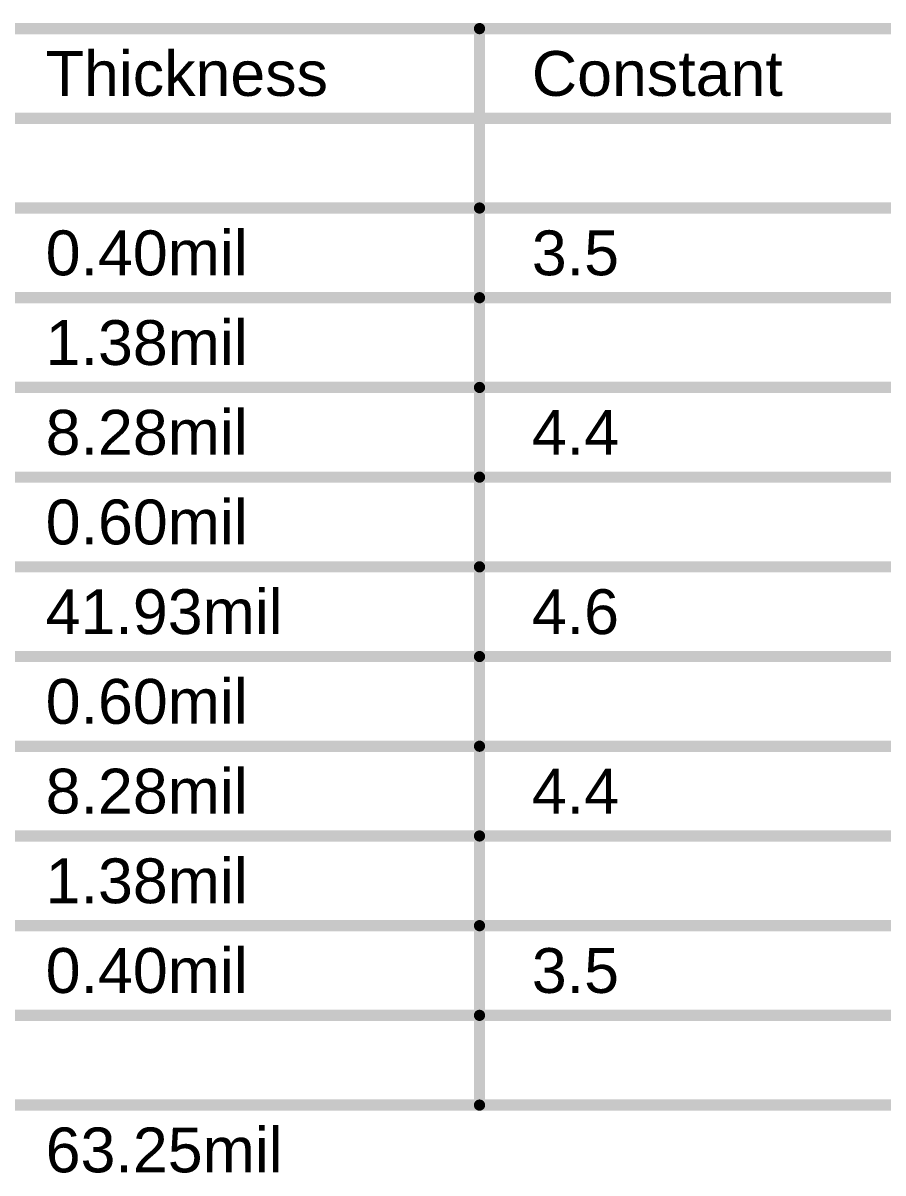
# Model space of a CAD drawing. Header units: inches. Extents: x 0 to 13.9, y -0.2 to 3.4.
# Drawn here: x 6.725 to 7.875, y -0.18 to 1.359 of the extents above; entities that cross this region are included whole.
import ezdxf

# ---------------------------------------------------------------- set-up
doc = ezdxf.new("R2010")
doc.units = ezdxf.units.IN
doc.header["$MEASUREMENT"] = 0
doc.layers.add('Fabrication', color=56, linetype='Continuous')
doc.styles.add('Arial', font='', dxfattribs={"height": 0.2})
doc.styles.get('Arial').set_extended_font_data('Arial')

msp = doc.modelspace()

# ---------------------------------------------------------------- linework, layer by layer
at = {"layer": 'Fabrication'}
for points in [[(4.4861, 1.351, 0.015, 0.015, 0), (9.0249, 1.351, 0.015, 0.015, 0)], [(7.3353, -0.089, 0.015, 0.015, 0), (7.3353, 1.351, 0.015, 0.015, 0)], [(4.4861, 1.231, 0.015, 0.015, 0), (9.0249, 1.231, 0.015, 0.015, 0)], [(6.6855, 1.111, 0.015, 0.015, 0), (7.3353, 1.111, 0.015, 0.015, 0)], [(7.3353, 1.111, 0.015, 0.015, 0), (7.9052, 1.111, 0.015, 0.015, 0)], [(6.6855, 0.991, 0.015, 0.015, 0), (7.3353, 0.991, 0.015, 0.015, 0)], [(7.3353, 0.991, 0.015, 0.015, 0), (7.9052, 0.991, 0.015, 0.015, 0)], [(6.6855, 0.871, 0.015, 0.015, 0), (7.3353, 0.871, 0.015, 0.015, 0)], [(7.3353, 0.871, 0.015, 0.015, 0), (7.9052, 0.871, 0.015, 0.015, 0)], [(6.6855, 0.751, 0.015, 0.015, 0), (7.3353, 0.751, 0.015, 0.015, 0)], [(7.3353, 0.751, 0.015, 0.015, 0), (7.9052, 0.751, 0.015, 0.015, 0)], [(6.6855, 0.631, 0.015, 0.015, 0), (7.3353, 0.631, 0.015, 0.015, 0)], [(7.3353, 0.631, 0.015, 0.015, 0), (7.9052, 0.631, 0.015, 0.015, 0)], [(6.6855, 0.511, 0.015, 0.015, 0), (7.3353, 0.511, 0.015, 0.015, 0)], [(7.3353, 0.511, 0.015, 0.015, 0), (7.9052, 0.511, 0.015, 0.015, 0)], [(6.6855, 0.391, 0.015, 0.015, 0), (7.3353, 0.391, 0.015, 0.015, 0)], [(7.3353, 0.391, 0.015, 0.015, 0), (7.9052, 0.391, 0.015, 0.015, 0)], [(6.6855, 0.271, 0.015, 0.015, 0), (7.3353, 0.271, 0.015, 0.015, 0)], [(7.3353, 0.271, 0.015, 0.015, 0), (7.9052, 0.271, 0.015, 0.015, 0)], [(6.6855, 0.151, 0.015, 0.015, 0), (7.3353, 0.151, 0.015, 0.015, 0)], [(7.3353, 0.151, 0.015, 0.015, 0), (7.9052, 0.151, 0.015, 0.015, 0)], [(6.6855, 0.031, 0.015, 0.015, 0), (7.3353, 0.031, 0.015, 0.015, 0)], [(7.3353, 0.031, 0.015, 0.015, 0), (7.9052, 0.031, 0.015, 0.015, 0)], [(6.6855, -0.089, 0.015, 0.015, 0), (7.3353, -0.089, 0.015, 0.015, 0)], [(7.3353, -0.089, 0.015, 0.015, 0), (7.9052, -0.089, 0.015, 0.015, 0)]]:
    msp.add_lwpolyline(points, format="xyseb", dxfattribs=at)
for points in [[(7.3316, 1.351, 0.0075, 0.0075, 1), (7.3391, 1.351, 0.0075, 0.0075, 1)], [(7.3316, 1.111, 0.0075, 0.0075, 1), (7.3391, 1.111, 0.0075, 0.0075, 1)], [(7.3316, 1.111, 0.0075, 0.0075, 1), (7.3391, 1.111, 0.0075, 0.0075, 1)], [(7.3316, 0.991, 0.0075, 0.0075, 1), (7.3391, 0.991, 0.0075, 0.0075, 1)], [(7.3316, 0.991, 0.0075, 0.0075, 1), (7.3391, 0.991, 0.0075, 0.0075, 1)], [(7.3316, 0.871, 0.0075, 0.0075, 1), (7.3391, 0.871, 0.0075, 0.0075, 1)], [(7.3316, 0.871, 0.0075, 0.0075, 1), (7.3391, 0.871, 0.0075, 0.0075, 1)], [(7.3316, 0.751, 0.0075, 0.0075, 1), (7.3391, 0.751, 0.0075, 0.0075, 1)], [(7.3316, 0.751, 0.0075, 0.0075, 1), (7.3391, 0.751, 0.0075, 0.0075, 1)], [(7.3316, 0.631, 0.0075, 0.0075, 1), (7.3391, 0.631, 0.0075, 0.0075, 1)], [(7.3316, 0.631, 0.0075, 0.0075, 1), (7.3391, 0.631, 0.0075, 0.0075, 1)], [(7.3316, 0.511, 0.0075, 0.0075, 1), (7.3391, 0.511, 0.0075, 0.0075, 1)], [(7.3316, 0.511, 0.0075, 0.0075, 1), (7.3391, 0.511, 0.0075, 0.0075, 1)], [(7.3316, 0.391, 0.0075, 0.0075, 1), (7.3391, 0.391, 0.0075, 0.0075, 1)], [(7.3316, 0.391, 0.0075, 0.0075, 1), (7.3391, 0.391, 0.0075, 0.0075, 1)], [(7.3316, 0.271, 0.0075, 0.0075, 1), (7.3391, 0.271, 0.0075, 0.0075, 1)], [(7.3316, 0.271, 0.0075, 0.0075, 1), (7.3391, 0.271, 0.0075, 0.0075, 1)], [(7.3316, 0.151, 0.0075, 0.0075, 1), (7.3391, 0.151, 0.0075, 0.0075, 1)], [(7.3316, 0.151, 0.0075, 0.0075, 1), (7.3391, 0.151, 0.0075, 0.0075, 1)], [(7.3316, 0.031, 0.0075, 0.0075, 1), (7.3391, 0.031, 0.0075, 0.0075, 1)], [(7.3316, 0.031, 0.0075, 0.0075, 1), (7.3391, 0.031, 0.0075, 0.0075, 1)], [(7.3316, -0.089, 0.0075, 0.0075, 1), (7.3391, -0.089, 0.0075, 0.0075, 1)], [(7.3316, -0.089, 0.0075, 0.0075, 1), (7.3391, -0.089, 0.0075, 0.0075, 1)], [(7.3316, -0.089, 0.0075, 0.0075, 1), (7.3391, -0.089, 0.0075, 0.0075, 1)]]:
    msp.add_lwpolyline(points, format="xyseb", close=True, dxfattribs=at)

# ---------------------------------------------------------------- texts
at = {"layer": 'Fabrication', "style": 'Arial'}
for s, p in [('Thickness', (6.7555, 1.261)), ('Constant', (7.4053, 1.261)), ('0.40mil', (6.7555, 1.021)), ('3.5', (7.4053, 1.021)), ('1.38mil', (6.7555, 0.901)), ('8.28mil', (6.7555, 0.781)), ('4.4', (7.4053, 0.781)), ('0.60mil', (6.7555, 0.661)), ('41.93mil', (6.7555, 0.541)), ('4.6', (7.4053, 0.541)), ('0.60mil', (6.7555, 0.421)), ('8.28mil', (6.7555, 0.301)), ('4.4', (7.4053, 0.301)), ('1.38mil', (6.7555, 0.181)), ('0.40mil', (6.7555, 0.061)), ('3.5', (7.4053, 0.061)), ('63.25mil', (6.7555, -0.179))]:
    msp.add_text(s, height=0.06, dxfattribs=at).set_placement(p)

doc.saveas('drawing.dxf')
